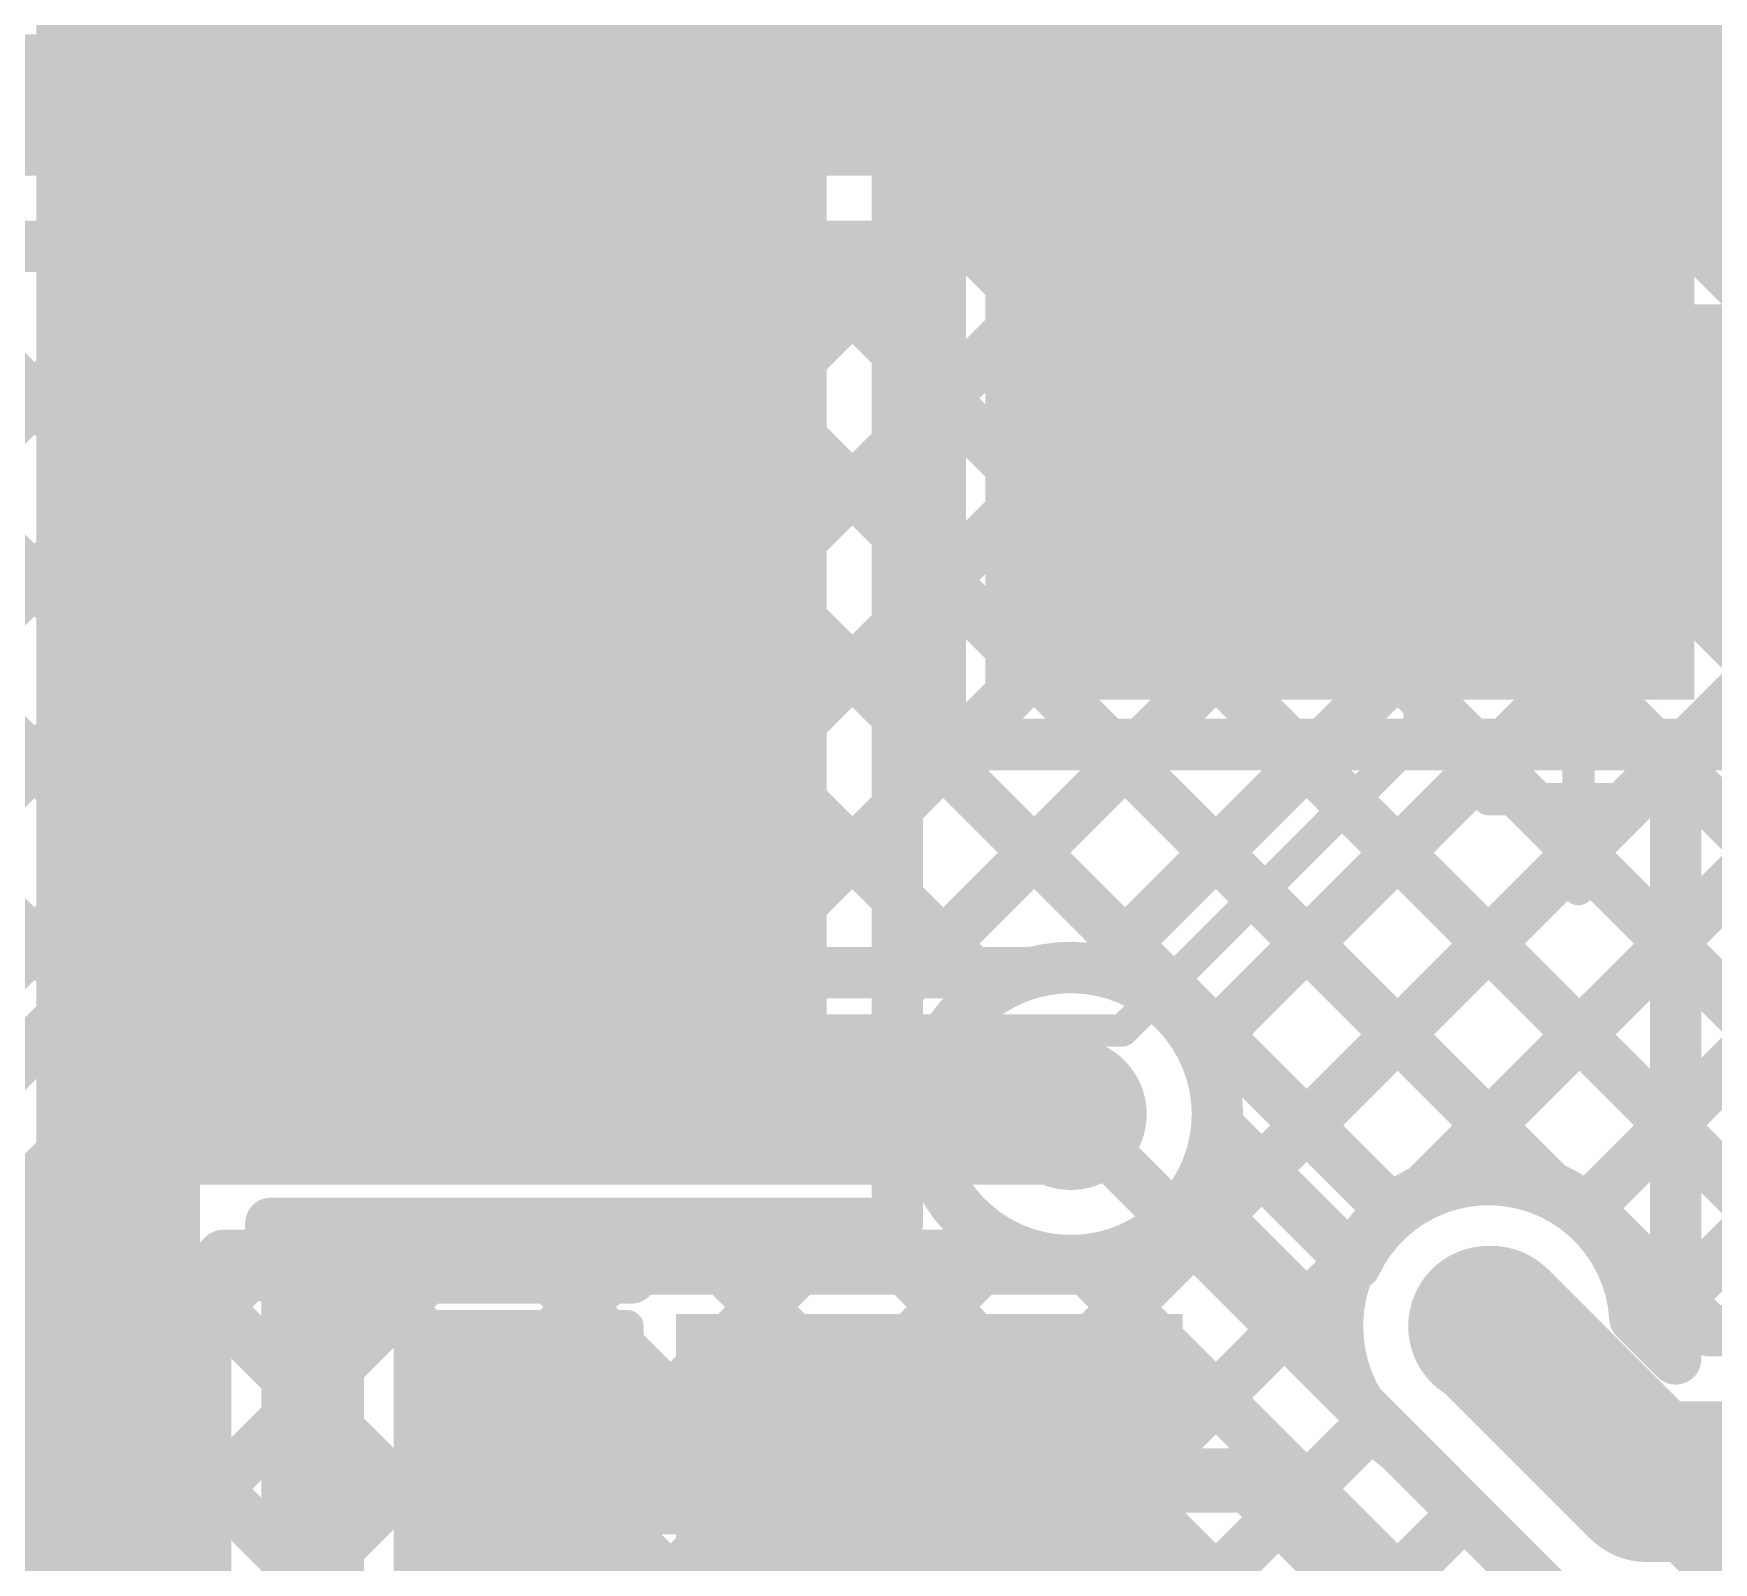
# Model space of a CAD drawing. Header units: millimetres. Extents: x 0 to 214, y 0 to 214.
# Drawn here: x 2.3806 to 2.642, y 3.0592 to 3.2971 of the extents above; entities that cross this region are included whole.
import ezdxf

# ---------------------------------------------------------------- set-up
doc = ezdxf.new("R2010")
doc.units = ezdxf.units.MM
doc.header["$MEASUREMENT"] = 0
for name, color, linetype in [('BottomLayer', 5, 'Continuous'), ('BottomSolder', 6, 'Continuous'), ('TopLayer', 1, 'Continuous'), ('TopOverlay', 2, 'Continuous'), ('TopPaste', 8, 'Continuous'), ('TopSolder', 216, 'Continuous'), ('ViaHoleLayer', 16, 'Continuous')]:
    doc.layers.add(name, color=color, linetype=linetype)

# ---------------------------------------------------------------- blocks, each defined once
blk = doc.blocks.new('X321532768KGD2SI_21')
at = {"layer": 'TopLayer'}
for points in [[(-0.0689, 0.03543), (-0.02953, 0.03543), (-0.02953, -0.03543), (-0.0689, -0.03543)], [(0.02953, 0.03543), (0.0689, 0.03543), (0.0689, -0.03543), (0.02953, -0.03543)]]:
    blk.add_hatch(color=1, dxfattribs=at).paths.add_polyline_path(points)
at = {"layer": 'TopPaste'}
for points in [[(-0.0689, 0.03543), (-0.02953, 0.03543), (-0.02953, -0.03543), (-0.0689, -0.03543)], [(0.02953, 0.03543), (0.0689, 0.03543), (0.0689, -0.03543), (0.02953, -0.03543)]]:
    blk.add_hatch(color=8, dxfattribs=at).paths.add_polyline_path(points)
at = {"layer": 'TopSolder'}
for points in [[(-0.0729, 0.03943), (-0.02553, 0.03943), (-0.02553, -0.03943), (-0.0729, -0.03943)], [(0.02553, 0.03943), (0.0729, 0.03943), (0.0729, -0.03943), (0.02553, -0.03943)]]:
    blk.add_hatch(color=216, dxfattribs=at).paths.add_polyline_path(points)
at = {"layer": 'TopOverlay', "const_width": 0.005}
for points in [[(0.023, 0.032), (-0.023, 0.032)], [(0.023, -0.032), (-0.023, -0.032)]]:
    blk.add_lwpolyline(points, dxfattribs=at)
at = {"layer": 'TopOverlay', "const_width": 0.0025}
for points in [[(-0.02425, 0.032, 1), (-0.02175, 0.032, 1)], [(0.02175, 0.032, 1), (0.02425, 0.032, 1)], [(-0.02425, -0.032, 1), (-0.02175, -0.032, 1)], [(0.02175, -0.032, 1), (0.02425, -0.032, 1)]]:
    blk.add_lwpolyline(points, format="xyb", close=True, dxfattribs=at)
blk = doc.blocks.new('C__0603_266')
at = {"layer": 'TopLayer'}
for points in [[(-0.015, 0.0175), (-0.015, -0.0175), (-0.045, -0.0175), (-0.045, 0.0175)], [(0.045, 0.0175), (0.045, -0.0175), (0.015, -0.0175), (0.015, 0.0175)]]:
    blk.add_hatch(color=1, dxfattribs=at).paths.add_polyline_path(points)
at = {"layer": 'TopPaste'}
for points in [[(-0.015, 0.0175), (-0.015, -0.0175), (-0.045, -0.0175), (-0.045, 0.0175)], [(0.045, 0.0175), (0.045, -0.0175), (0.015, -0.0175), (0.015, 0.0175)]]:
    blk.add_hatch(color=8, dxfattribs=at).paths.add_polyline_path(points)
at = {"layer": 'TopSolder'}
for points in [[(-0.01264, 0.01986), (-0.01264, -0.01986), (-0.04736, -0.01986), (-0.04736, 0.01986)], [(0.04736, 0.01986), (0.04736, -0.01986), (0.01264, -0.01986), (0.01264, 0.01986)]]:
    blk.add_hatch(color=216, dxfattribs=at).paths.add_polyline_path(points)
at = {"layer": 'TopOverlay', "const_width": 0.005}
for points in [[(-0.049, -0.021), (-0.049, 0.021)], [(-0.049, 0.021), (-0.018, 0.021)], [(0.018, 0.021), (0.049, 0.021)], [(0.049, -0.021), (0.049, 0.021)], [(-0.049, -0.021), (-0.018, -0.021)], [(0.018, -0.021), (0.049, -0.021)]]:
    blk.add_lwpolyline(points, dxfattribs=at)
at = {"layer": 'TopOverlay', "const_width": 0.0025}
for points in [[(-0.05025, 0.021, 1), (-0.04775, 0.021, 1)], [(-0.05025, 0.021, 1), (-0.04775, 0.021, 1)], [(-0.01925, 0.021, 1), (-0.01675, 0.021, 1)], [(0.01675, 0.021, 1), (0.01925, 0.021, 1)], [(0.04775, 0.021, 1), (0.05025, 0.021, 1)], [(0.04775, 0.021, 1), (0.05025, 0.021, 1)], [(-0.05025, -0.021, 1), (-0.04775, -0.021, 1)], [(-0.05025, -0.021, 1), (-0.04775, -0.021, 1)], [(-0.01925, -0.021, 1), (-0.01675, -0.021, 1)], [(0.01675, -0.021, 1), (0.01925, -0.021, 1)], [(0.04775, -0.021, 1), (0.05025, -0.021, 1)], [(0.04775, -0.021, 1), (0.05025, -0.021, 1)]]:
    blk.add_lwpolyline(points, format="xyb", close=True, dxfattribs=at)
blk = doc.blocks.new('RVT1E100M0405__287')
at = {"layer": 'TopLayer'}
for points in [[(-0.12205, 0.0315), (-0.01969, 0.0315), (-0.01969, -0.0315), (-0.12205, -0.0315)], [(0.01969, 0.0315), (0.12205, 0.0315), (0.12205, -0.0315), (0.01969, -0.0315)]]:
    blk.add_hatch(color=1, dxfattribs=at).paths.add_polyline_path(points)
at = {"layer": 'TopPaste'}
for points in [[(-0.12205, 0.0315), (-0.01969, 0.0315), (-0.01969, -0.0315), (-0.12205, -0.0315)], [(0.01969, 0.0315), (0.12205, 0.0315), (0.12205, -0.0315), (0.01969, -0.0315)]]:
    blk.add_hatch(color=8, dxfattribs=at).paths.add_polyline_path(points)
at = {"layer": 'TopSolder'}
for points in [[(-0.12605, 0.0355), (-0.01569, 0.0355), (-0.01569, -0.0355), (-0.12605, -0.0355)], [(0.01569, 0.0355), (0.12605, 0.0355), (0.12605, -0.0355), (0.01569, -0.0355)]]:
    blk.add_hatch(color=216, dxfattribs=at).paths.add_polyline_path(points)
at = {"layer": 'TopOverlay', "const_width": 0.005}
for points in [[(-0.037, 0.087), (-0.08325, 0.04075)], [(0.085, 0.087), (-0.037, 0.087)], [(0.085, 0.087), (0.085, 0.039)], [(-0.108, 0.065), (-0.108, 0.037)], [(-0.094, 0.051), (-0.122, 0.051)], [(-0.08325, 0.04075), (-0.08325, 0.035)], [(-0.08325, -0.035), (-0.08325, -0.04075)], [(0.085, -0.039), (0.085, -0.087)], [(-0.037, -0.087), (-0.08325, -0.04075)], [(0.085, -0.087), (-0.037, -0.087)]]:
    blk.add_lwpolyline(points, dxfattribs=at)
at = {"layer": 'TopOverlay', "const_width": 0.0025}
for points in [[(-0.03825, 0.087, 1), (-0.03575, 0.087, 1)], [(-0.03825, 0.087, 1), (-0.03575, 0.087, 1)], [(0.08375, 0.087, 1), (0.08625, 0.087, 1)], [(0.08375, 0.087, 1), (0.08625, 0.087, 1)], [(-0.10925, 0.065, 1), (-0.10675, 0.065, 1)], [(-0.12325, 0.051, 1), (-0.12075, 0.051, 1)], [(-0.09525, 0.051, 1), (-0.09275, 0.051, 1)], [(-0.0845, 0.04075, 1), (-0.082, 0.04075, 1)], [(-0.0845, 0.04075, 1), (-0.082, 0.04075, 1)], [(-0.10925, 0.037, 1), (-0.10675, 0.037, 1)], [(0.08375, 0.039, 1), (0.08625, 0.039, 1)], [(-0.0845, 0.035, 1), (-0.082, 0.035, 1)], [(-0.0845, -0.035, 1), (-0.082, -0.035, 1)], [(0.08375, -0.039, 1), (0.08625, -0.039, 1)], [(-0.0845, -0.04075, 1), (-0.082, -0.04075, 1)], [(-0.0845, -0.04075, 1), (-0.082, -0.04075, 1)], [(-0.03825, -0.087, 1), (-0.03575, -0.087, 1)], [(-0.03825, -0.087, 1), (-0.03575, -0.087, 1)], [(0.08375, -0.087, 1), (0.08625, -0.087, 1)], [(0.08375, -0.087, 1), (0.08625, -0.087, 1)]]:
    blk.add_lwpolyline(points, format="xyb", close=True, dxfattribs=at)

msp = doc.modelspace()

# ---------------------------------------------------------------- hatches: boundary and pattern name
at = {"layer": 'BottomLayer'}
h = msp.add_hatch(color=5, dxfattribs=at)
edge = h.paths.add_edge_path()
edge.add_arc((2.542, 3.129), 0.01181, 0, 360)
h = msp.add_hatch(color=5, dxfattribs=at)
edge = h.paths.add_edge_path()
edge.add_arc((2.607, 3.096), 0.01181, 0, 360)
at = {"layer": 'BottomSolder'}
h = msp.add_hatch(color=6, dxfattribs=at)
edge = h.paths.add_edge_path()
edge.add_arc((2.607, 3.096), 0.00991, 0, 360)
at = {"layer": 'TopLayer'}
for points in [[(2.381, 3.123), (2.504, 3.123), (2.504, 3.317), (2.381, 3.317)], [(2.58387, 3.204), (2.746, 3.204), (2.746, 3.255), (2.58387, 3.255)]]:
    msp.add_hatch(color=1, dxfattribs=at).paths.add_polyline_path(points)
h = msp.add_hatch(color=1, dxfattribs=at)
edge = h.paths.add_edge_path()
edge.add_arc((2.542, 3.129), 0.01181, 0, 360)
h = msp.add_hatch(color=1, dxfattribs=at)
edge = h.paths.add_edge_path()
edge.add_arc((2.607, 3.096), 0.01181, 0, 360)
at = {"layer": 'TopSolder'}
h = msp.add_hatch(color=216, dxfattribs=at)
edge = h.paths.add_edge_path()
edge.add_arc((2.607, 3.096), 0.00991, 0, 360)
at = {"layer": 'ViaHoleLayer'}
h = msp.add_hatch(color=16, dxfattribs=at)
edge = h.paths.add_edge_path()
edge.add_arc((2.542, 3.129), 0.00591, 0, 360)
h = msp.add_hatch(color=16, dxfattribs=at)
edge = h.paths.add_edge_path()
edge.add_arc((2.607, 3.096), 0.00591, 0, 360)

# ---------------------------------------------------------------- linework, layer by layer
at = {"layer": 'BottomLayer'}
for points, const_width in [([(1.754, 3.286), (2.773, 3.286)], 0.022), ([(1.754, 3.264), (2.76389, 3.264)], 0.008), ([(2.20533, 3.065), (2.40433, 3.264)], 0.008), ([(2.23361, 3.065), (2.43261, 3.264)], 0.008), ([(2.2619, 3.065), (2.4609, 3.264)], 0.008), ([(2.27225, 3.264), (2.38888, 3.14736)], 0.008), ([(2.29018, 3.065), (2.48918, 3.264)], 0.008), ([(2.30053, 3.264), (2.41353, 3.151)], 0.008), ([(2.32882, 3.264), (2.44182, 3.151)], 0.008), ([(2.3571, 3.264), (2.4701, 3.151)], 0.008), ([(2.36346, 2.912), (2.71546, 3.264)], 0.008), ([(2.38538, 3.264), (2.49838, 3.151)], 0.008), ([(2.40447, 3.151), (2.51747, 3.264)], 0.008), ([(2.41367, 3.264), (2.52667, 3.151)], 0.008), ([(2.43275, 3.151), (2.54575, 3.264)], 0.008), ([(2.44195, 3.264), (2.59193, 3.11403)], 0.008), ([(2.46103, 3.151), (2.57403, 3.264)], 0.008), ([(2.47024, 3.264), (2.61659, 3.11764)], 0.008), ([(2.48932, 3.151), (2.60232, 3.264)], 0.008), ([(2.49852, 3.264), (2.66723, 3.0953)], 0.008), ([(2.5176, 3.151), (2.6306, 3.264)], 0.008), ([(2.52681, 3.264), (2.69546, 3.09535)], 0.008), ([(2.54629, 3.1514), (2.65889, 3.264)], 0.008), ([(2.55509, 3.264), (2.69796, 3.12113)], 0.008), ([(2.56239, 3.13922), (2.68717, 3.264)], 0.008), ([(2.58337, 3.264), (2.69796, 3.14942)], 0.008), ([(2.61166, 3.264), (2.69796, 3.1777)], 0.008), ([(2.63994, 3.264), (2.69796, 3.20598)], 0.008), ([(2.59701, 3.11727), (2.69796, 3.21822)], 0.008), ([(2.62226, 3.11424), (2.69796, 3.18993)], 0.008), ([(2.63649, 3.10018), (2.69796, 3.16165)], 0.008), ([(2.401, 3.151), (2.53597, 3.151)], 0.008), ([(2.30589, 3.065), (2.3854, 3.14452)], 0.008), ([(2.315, 3.043), (2.401, 3.129)], 0.022), ([(2.401, 3.129), (2.542, 3.129)], 0.022), ([(2.56112, 3.11655), (2.58358, 3.09409)], 0.008), ([(2.62408, 3.1126), (2.64138, 3.0953)], 0.008), ([(2.22741, 2.91738), (2.41703, 3.107)], 0.008), ([(2.25032, 2.912), (2.44532, 3.107)], 0.008), ([(2.2786, 2.912), (2.4736, 3.107)], 0.008), ([(2.30689, 2.912), (2.50189, 3.107)], 0.008), ([(2.3306, 3.02748), (2.41011, 3.107)], 0.008), ([(2.33517, 2.912), (2.53017, 3.107)], 0.008), ([(2.41011, 3.107), (2.53597, 3.107)], 0.008), ([(2.42925, 3.107), (2.57344, 2.96281)], 0.008), ([(2.45753, 3.107), (2.60172, 2.96281)], 0.008), ([(2.48582, 3.107), (2.63, 2.96281)], 0.008), ([(2.5141, 3.107), (2.65829, 2.96281)], 0.008), ([(2.39174, 2.912), (2.58573, 3.10599)], 0.008), ([(2.54317, 3.10622), (2.68657, 2.96281)], 0.008), ([(2.607, 3.096), (2.60744, 3.096)], 0.025), ([(2.60744, 3.096), (2.63164, 3.0718)], 0.025), ([(2.40554, 3.10243), (2.54945, 2.95851)], 0.008), ([(2.64138, 3.0953), (2.69546, 3.0953)], 0.008), ([(2.3914, 3.08828), (2.53526, 2.94442)], 0.008), ([(2.42002, 2.912), (2.58896, 3.08094)], 0.008), ([(2.63164, 3.0718), (2.72146, 3.0718)], 0.025), ([(2.5933, 3.07691), (2.61501, 3.0552)], 0.008), ([(2.37725, 3.07414), (2.52112, 2.93028)], 0.008), ([(2.45393, 2.91762), (2.60326, 3.06695)], 0.008)]:
    msp.add_lwpolyline(points, dxfattribs=dict(at, const_width=const_width))
for points, const_width in [([(2.38338, 3.264, 1), (2.38738, 3.264, 1)], 0.004), ([(2.40233, 3.264, 1), (2.40633, 3.264, 1)], 0.004), ([(2.41167, 3.264, 1), (2.41567, 3.264, 1)], 0.004), ([(2.43061, 3.264, 1), (2.43461, 3.264, 1)], 0.004), ([(2.43995, 3.264, 1), (2.44395, 3.264, 1)], 0.004), ([(2.4589, 3.264, 1), (2.4629, 3.264, 1)], 0.004), ([(2.46824, 3.264, 1), (2.47224, 3.264, 1)], 0.004), ([(2.48718, 3.264, 1), (2.49118, 3.264, 1)], 0.004), ([(2.49652, 3.264, 1), (2.50052, 3.264, 1)], 0.004), ([(2.51547, 3.264, 1), (2.51947, 3.264, 1)], 0.004), ([(2.52481, 3.264, 1), (2.52881, 3.264, 1)], 0.004), ([(2.54375, 3.264, 1), (2.54775, 3.264, 1)], 0.004), ([(2.55309, 3.264, 1), (2.55709, 3.264, 1)], 0.004), ([(2.57203, 3.264, 1), (2.57603, 3.264, 1)], 0.004), ([(2.58137, 3.264, 1), (2.58537, 3.264, 1)], 0.004), ([(2.60032, 3.264, 1), (2.60432, 3.264, 1)], 0.004), ([(2.60966, 3.264, 1), (2.61366, 3.264, 1)], 0.004), ([(2.6286, 3.264, 1), (2.6326, 3.264, 1)], 0.004), ([(2.63794, 3.264, 1), (2.64194, 3.264, 1)], 0.004), ([(2.399, 3.151, 1), (2.403, 3.151, 1)], 0.004), ([(2.399, 3.151, 1), (2.403, 3.151, 1)], 0.004), ([(2.399, 3.151, 1), (2.403, 3.151, 1)], 0.004), ([(2.40247, 3.151, 1), (2.40647, 3.151, 1)], 0.004), ([(2.41153, 3.151, 1), (2.41553, 3.151, 1)], 0.004), ([(2.43075, 3.151, 1), (2.43475, 3.151, 1)], 0.004), ([(2.43982, 3.151, 1), (2.44382, 3.151, 1)], 0.004), ([(2.45903, 3.151, 1), (2.46303, 3.151, 1)], 0.004), ([(2.4681, 3.151, 1), (2.4721, 3.151, 1)], 0.004), ([(2.48732, 3.151, 1), (2.49132, 3.151, 1)], 0.004), ([(2.49638, 3.151, 1), (2.50038, 3.151, 1)], 0.004), ([(2.5156, 3.151, 1), (2.5196, 3.151, 1)], 0.004), ([(2.52467, 3.151, 1), (2.52867, 3.151, 1)], 0.004), ([(2.53397, 3.151, 1), (2.53797, 3.151, 1)], 0.004), ([(2.53397, 3.151, 1), (2.53797, 3.151, 1)], 0.004), ([(2.54429, 3.1514, 1), (2.54829, 3.1514, 1)], 0.004), ([(2.38688, 3.14736, 1), (2.39088, 3.14736, 1)], 0.004), ([(2.3834, 3.14452, 1), (2.3874, 3.14452, 1)], 0.004), ([(2.3834, 3.14452, 1), (2.3874, 3.14452, 1)], 0.004), ([(2.38344, 3.14456, 1), (2.38744, 3.14456, 1)], 0.004), ([(2.56039, 3.13922, 1), (2.56439, 3.13922, 1)], 0.004), ([(2.3955, 3.129, 1), (2.4065, 3.129, 1)], 0.011), ([(2.3955, 3.129, 1), (2.4065, 3.129, 1)], 0.011), ([(2.5365, 3.129, 1), (2.5475, 3.129, 1)], 0.011), ([(2.56281, 3.129, 1), (2.56681, 3.129, 1)], 0.004), ([(2.56281, 3.129, 1), (2.56681, 3.129, 1)], 0.004), ([(2.605, 3.1195, 1), (2.609, 3.1195, 1)], 0.004), ([(2.60544, 3.1195, 1), (2.60944, 3.1195, 1)], 0.004), ([(2.60544, 3.1195, 1), (2.60944, 3.1195, 1)], 0.004), ([(2.61459, 3.11764, 1), (2.61859, 3.11764, 1)], 0.004), ([(2.55912, 3.11655, 1), (2.56312, 3.11655, 1)], 0.004), ([(2.59501, 3.11727, 1), (2.59901, 3.11727, 1)], 0.004), ([(2.58993, 3.11403, 1), (2.59393, 3.11403, 1)], 0.004), ([(2.62026, 3.11424, 1), (2.62426, 3.11424, 1)], 0.004), ([(2.62206, 3.11262, 1), (2.62606, 3.11262, 1)], 0.004), ([(2.62208, 3.1126, 1), (2.62608, 3.1126, 1)], 0.004), ([(2.62208, 3.1126, 1), (2.62608, 3.1126, 1)], 0.004), ([(2.40811, 3.107, 1), (2.41211, 3.107, 1)], 0.004), ([(2.40811, 3.107, 1), (2.41211, 3.107, 1)], 0.004), ([(2.41503, 3.107, 1), (2.41903, 3.107, 1)], 0.004), ([(2.42725, 3.107, 1), (2.43125, 3.107, 1)], 0.004), ([(2.44332, 3.107, 1), (2.44732, 3.107, 1)], 0.004), ([(2.45553, 3.107, 1), (2.45953, 3.107, 1)], 0.004), ([(2.4716, 3.107, 1), (2.4756, 3.107, 1)], 0.004), ([(2.48382, 3.107, 1), (2.48782, 3.107, 1)], 0.004), ([(2.49989, 3.107, 1), (2.50389, 3.107, 1)], 0.004), ([(2.5121, 3.107, 1), (2.5161, 3.107, 1)], 0.004), ([(2.52817, 3.107, 1), (2.53217, 3.107, 1)], 0.004), ([(2.53397, 3.107, 1), (2.53797, 3.107, 1)], 0.004), ([(2.53397, 3.107, 1), (2.53797, 3.107, 1)], 0.004), ([(2.54117, 3.10622, 1), (2.54517, 3.10622, 1)], 0.004), ([(2.58373, 3.10599, 1), (2.58773, 3.10599, 1)], 0.004), ([(2.60075, 3.096, 1), (2.61325, 3.096, 1)], 0.0125), ([(2.60119, 3.096, 1), (2.61369, 3.096, 1)], 0.0125), ([(2.60119, 3.096, 1), (2.61369, 3.096, 1)], 0.0125), ([(2.40354, 3.10243, 1), (2.40754, 3.10243, 1)], 0.004), ([(2.63449, 3.10018, 1), (2.63849, 3.10018, 1)], 0.004), ([(2.58158, 3.09409, 1), (2.58558, 3.09409, 1)], 0.004), ([(2.63938, 3.0953, 1), (2.64338, 3.0953, 1)], 0.004), ([(2.63938, 3.0953, 1), (2.64338, 3.0953, 1)], 0.004), ([(2.3894, 3.08828, 1), (2.3934, 3.08828, 1)], 0.004), ([(2.58696, 3.08094, 1), (2.59096, 3.08094, 1)], 0.004), ([(2.62539, 3.0718, 1), (2.63789, 3.0718, 1)], 0.0125), ([(2.62539, 3.0718, 1), (2.63789, 3.0718, 1)], 0.0125), ([(2.5913, 3.07691, 1), (2.5953, 3.07691, 1)], 0.004), ([(2.5913, 3.07691, 1), (2.5953, 3.07691, 1)], 0.004), ([(2.37525, 3.07414, 1), (2.37925, 3.07414, 1)], 0.004), ([(2.60126, 3.06695, 1), (2.60526, 3.06695, 1)], 0.004)]:
    msp.add_lwpolyline(points, format="xyb", close=True, dxfattribs=dict(at, const_width=const_width))
at = {"layer": 'BottomLayer', "const_width": 0.008}
for points in [[(2.53597, 3.151, -0.494904), (2.56481, 3.129)], [(2.3854, 3.14452, -0.199566), (2.401, 3.151)], [(2.38544, 3.14456, -0.198912), (2.401, 3.151)], [(2.56481, 3.129, -0.494904), (2.53597, 3.107)], [(2.5933, 3.07691, -0.728835), (2.607, 3.1195)], [(2.60744, 3.1195, -0.199188), (2.62408, 3.1126)], [(2.60744, 3.1195, -0.198912), (2.62406, 3.11262)]]:
    msp.add_lwpolyline(points, format="xyb", dxfattribs=at)
at = {"layer": 'TopLayer'}
for points, const_width in [([(2.44935, 3.28335), (2.47, 3.304)], 0.025), ([(2.47, 3.304), (2.713, 3.304)], 0.025), ([(2.44935, 3.23622), (2.44935, 3.28335)], 0.025), ([(2.515, 3.2805), (2.713, 3.2805)], 0.008), ([(2.515, 3.112), (2.515, 3.2805)], 0.008), ([(2.52496, 3.2715), (2.53397, 3.2805)], 0.008), ([(2.53859, 3.2805), (2.54759, 3.2715)], 0.008), ([(2.55325, 3.2715), (2.56225, 3.2805)], 0.008), ([(2.56687, 3.2805), (2.57588, 3.2715)], 0.008), ([(2.58153, 3.2715), (2.59053, 3.2805)], 0.008), ([(2.59516, 3.2805), (2.60416, 3.2715)], 0.008), ([(2.60981, 3.2715), (2.61882, 3.2805)], 0.008), ([(2.62344, 3.2805), (2.63245, 3.2715)], 0.008), ([(2.6381, 3.2715), (2.6471, 3.2805)], 0.008), ([(2.515, 3.27581), (2.52169, 3.26912)], 0.008), ([(2.52169, 3.2715), (2.64605, 3.2715)], 0.008), ([(2.52169, 3.1865), (2.52169, 3.2715)], 0.008), ([(2.52169, 3.26822), (2.52496, 3.2715)], 0.008), ([(2.515, 3.26153), (2.52169, 3.26822)], 0.008), ([(2.515, 3.24752), (2.52169, 3.24084)], 0.008), ([(2.44213, 3.229), (2.44935, 3.23622)], 0.025), ([(2.515, 3.23325), (2.52169, 3.23994)], 0.008), ([(2.41265, 3.21), (2.42616, 3.22351)], 0.025), ([(2.42616, 3.22351), (2.43665, 3.22351)], 0.025), ([(2.41265, 3.17465), (2.41265, 3.21)], 0.025), ([(2.515, 3.21924), (2.52169, 3.21255)], 0.008), ([(2.515, 3.20497), (2.52169, 3.21165)], 0.008), ([(2.515, 3.19095), (2.59241, 3.11354)], 0.008), ([(2.515, 3.17668), (2.52482, 3.1865)], 0.008), ([(2.515, 3.1484), (2.55311, 3.1865)], 0.008), ([(2.52169, 3.1865), (2.64605, 3.1865)], 0.008), ([(2.54629, 3.1514), (2.58139, 3.1865)], 0.008), ([(2.54773, 3.1865), (2.61859, 3.11565)], 0.008), ([(2.56239, 3.13922), (2.60968, 3.1865)], 0.008), ([(2.5717, 3.12025), (2.63796, 3.1865)], 0.008), ([(2.57602, 3.1865), (2.63613, 3.12639)], 0.008), ([(2.6043, 3.1865), (2.63613, 3.15468)], 0.008), ([(2.63259, 3.1865), (2.64181, 3.17728)], 0.008), ([(2.394, 3.156), (2.41265, 3.17465)], 0.025), ([(2.63613, 3.17728), (2.70537, 3.17728)], 0.008), ([(2.63613, 3.1576), (2.63613, 3.17728)], 0.008), ([(2.394, 3.075), (2.394, 3.156)], 0.025), ([(2.515, 3.16267), (2.52955, 3.14812)], 0.008), ([(2.63613, 3.14347), (2.63613, 3.1576)], 0.008), ([(2.63613, 3.14347), (2.63613, 3.1576)], 0.008), ([(2.59535, 3.11561), (2.63613, 3.15639)], 0.008), ([(2.63613, 3.13791), (2.63613, 3.14347)], 0.008), ([(2.63613, 3.12379), (2.63613, 3.13791)], 0.008), ([(2.63613, 3.12379), (2.63613, 3.13791)], 0.008), ([(2.515, 3.13438), (2.51922, 3.13017)], 0.008), ([(2.542, 3.12874), (2.542, 3.129)], 0.008), ([(2.542, 3.12874), (2.62847, 3.04227)], 0.008), ([(2.62157, 3.11355), (2.63613, 3.1281)], 0.008), ([(2.56474, 3.12721), (2.58632, 3.10563)], 0.008), ([(2.515, 3.12011), (2.5196, 3.12471)], 0.008), ([(2.63613, 3.11823), (2.63613, 3.12379)], 0.008), ([(2.63613, 3.1041), (2.63613, 3.11823)], 0.008), ([(2.63613, 3.1041), (2.63613, 3.11823)], 0.008), ([(2.4175, 3.10747), (2.42203, 3.112)], 0.008), ([(2.4175, 3.112), (2.515, 3.112)], 0.008), ([(2.4175, 3.1035), (2.4175, 3.112)], 0.008), ([(2.42425, 3.112), (2.43275, 3.1035)], 0.008), ([(2.44182, 3.1035), (2.45032, 3.112)], 0.008), ([(2.45253, 3.112), (2.46103, 3.1035)], 0.008), ([(2.4701, 3.1035), (2.4786, 3.112)], 0.008), ([(2.48082, 3.112), (2.48792, 3.1049)], 0.008), ([(2.49978, 3.1049), (2.50689, 3.112)], 0.008), ([(2.5091, 3.112), (2.5162, 3.1049)], 0.008), ([(2.52807, 3.1049), (2.53178, 3.10861)], 0.008), ([(2.62665, 3.10759), (2.63613, 3.09811)], 0.008), ([(2.47357, 3.1049), (2.54463, 3.1049)], 0.008), ([(2.42, 3.0465), (2.42, 3.1035)], 0.008), ([(2.428, 3.1035), (2.47357, 3.1035)], 0.008), ([(2.428, 3.0465), (2.428, 3.1035)], 0.008), ([(2.63613, 3.09854), (2.63613, 3.1041)], 0.008), ([(2.63168, 3.09537), (2.63613, 3.09982)], 0.008), ([(2.607, 3.096), (2.64095, 3.06205)], 0.012), ([(2.62978, 3.09727), (2.63613, 3.09091)], 0.008), ([(2.63613, 3.09091), (2.63613, 3.09854)], 0.008), ([(2.63613, 3.09091), (2.63613, 3.09854)], 0.008), ([(2.42, 3.08168), (2.428, 3.08968)], 0.008), ([(2.42, 3.08796), (2.428, 3.07996)], 0.008), ([(2.394, 2.976), (2.394, 3.075)], 0.025), ([(2.454, 3.075), (2.45439, 3.07461)], 0.022), ([(2.45439, 3.07461), (2.51961, 3.07461)], 0.022), ([(2.51961, 3.07461), (2.52, 3.07421)], 0.022), ([(2.52, 3.07421), (2.52221, 3.072)], 0.012), ([(2.52221, 3.072), (2.57, 3.072)], 0.01), ([(2.57, 3.072), (2.61942, 3.02258)], 0.01), ([(2.64095, 3.06205), (2.67066, 3.06205)], 0.012), ([(2.42, 3.0534), (2.428, 3.0614)], 0.008), ([(2.42, 3.05968), (2.428, 3.05168)], 0.008)]:
    msp.add_lwpolyline(points, dxfattribs=dict(at, const_width=const_width))
for points, const_width in [([(2.46375, 3.304, 1), (2.47625, 3.304, 1)], 0.0125), ([(2.46375, 3.304, 1), (2.47625, 3.304, 1)], 0.0125), ([(2.4431, 3.28335, 1), (2.4556, 3.28335, 1)], 0.0125), ([(2.4431, 3.28335, 1), (2.4556, 3.28335, 1)], 0.0125), ([(2.513, 3.2805, 1), (2.517, 3.2805, 1)], 0.004), ([(2.513, 3.2805, 1), (2.517, 3.2805, 1)], 0.004), ([(2.53197, 3.2805, 1), (2.53597, 3.2805, 1)], 0.004), ([(2.53659, 3.2805, 1), (2.54059, 3.2805, 1)], 0.004), ([(2.56025, 3.2805, 1), (2.56425, 3.2805, 1)], 0.004), ([(2.56487, 3.2805, 1), (2.56887, 3.2805, 1)], 0.004), ([(2.58853, 3.2805, 1), (2.59253, 3.2805, 1)], 0.004), ([(2.59316, 3.2805, 1), (2.59716, 3.2805, 1)], 0.004), ([(2.61682, 3.2805, 1), (2.62082, 3.2805, 1)], 0.004), ([(2.62144, 3.2805, 1), (2.62544, 3.2805, 1)], 0.004), ([(2.513, 3.27581, 1), (2.517, 3.27581, 1)], 0.004), ([(2.51968, 3.2715, 1), (2.52368, 3.2715, 1)], 0.004), ([(2.51968, 3.2715, 1), (2.52368, 3.2715, 1)], 0.004), ([(2.51968, 3.26912, 1), (2.52368, 3.26912, 1)], 0.004), ([(2.52296, 3.2715, 1), (2.52696, 3.2715, 1)], 0.004), ([(2.52296, 3.2715, 1), (2.52696, 3.2715, 1)], 0.004), ([(2.54559, 3.2715, 1), (2.54959, 3.2715, 1)], 0.004), ([(2.55125, 3.2715, 1), (2.55525, 3.2715, 1)], 0.004), ([(2.57388, 3.2715, 1), (2.57788, 3.2715, 1)], 0.004), ([(2.57953, 3.2715, 1), (2.58353, 3.2715, 1)], 0.004), ([(2.60216, 3.2715, 1), (2.60616, 3.2715, 1)], 0.004), ([(2.60781, 3.2715, 1), (2.61181, 3.2715, 1)], 0.004), ([(2.63045, 3.2715, 1), (2.63445, 3.2715, 1)], 0.004), ([(2.6361, 3.2715, 1), (2.6401, 3.2715, 1)], 0.004), ([(2.51968, 3.26822, 1), (2.52368, 3.26822, 1)], 0.004), ([(2.51968, 3.26822, 1), (2.52368, 3.26822, 1)], 0.004), ([(2.513, 3.26153, 1), (2.517, 3.26153, 1)], 0.004), ([(2.513, 3.24752, 1), (2.517, 3.24752, 1)], 0.004), ([(2.4431, 3.23622, 1), (2.4556, 3.23622, 1)], 0.0125), ([(2.4431, 3.23622, 1), (2.4556, 3.23622, 1)], 0.0125), ([(2.51968, 3.24084, 1), (2.52368, 3.24084, 1)], 0.004), ([(2.51968, 3.23994, 1), (2.52368, 3.23994, 1)], 0.004), ([(2.43588, 3.229, 1), (2.44838, 3.229, 1)], 0.0125), ([(2.513, 3.23325, 1), (2.517, 3.23325, 1)], 0.004), ([(2.41991, 3.22351, 1), (2.43241, 3.22351, 1)], 0.0125), ([(2.41991, 3.22351, 1), (2.43241, 3.22351, 1)], 0.0125), ([(2.4304, 3.22351, 1), (2.4429, 3.22351, 1)], 0.0125), ([(2.4064, 3.21, 1), (2.4189, 3.21, 1)], 0.0125), ([(2.4064, 3.21, 1), (2.4189, 3.21, 1)], 0.0125), ([(2.513, 3.21924, 1), (2.517, 3.21924, 1)], 0.004), ([(2.51968, 3.21255, 1), (2.52368, 3.21255, 1)], 0.004), ([(2.51968, 3.21165, 1), (2.52368, 3.21165, 1)], 0.004), ([(2.513, 3.20497, 1), (2.517, 3.20497, 1)], 0.004), ([(2.513, 3.19095, 1), (2.517, 3.19095, 1)], 0.004), ([(2.51968, 3.1865, 1), (2.52368, 3.1865, 1)], 0.004), ([(2.51968, 3.1865, 1), (2.52368, 3.1865, 1)], 0.004), ([(2.52282, 3.1865, 1), (2.52682, 3.1865, 1)], 0.004), ([(2.54573, 3.1865, 1), (2.54973, 3.1865, 1)], 0.004), ([(2.55111, 3.1865, 1), (2.55511, 3.1865, 1)], 0.004), ([(2.57402, 3.1865, 1), (2.57802, 3.1865, 1)], 0.004), ([(2.57939, 3.1865, 1), (2.58339, 3.1865, 1)], 0.004), ([(2.6023, 3.1865, 1), (2.6063, 3.1865, 1)], 0.004), ([(2.60768, 3.1865, 1), (2.61168, 3.1865, 1)], 0.004), ([(2.63059, 3.1865, 1), (2.63459, 3.1865, 1)], 0.004), ([(2.63596, 3.1865, 1), (2.63996, 3.1865, 1)], 0.004), ([(2.4064, 3.17465, 1), (2.4189, 3.17465, 1)], 0.0125), ([(2.4064, 3.17465, 1), (2.4189, 3.17465, 1)], 0.0125), ([(2.513, 3.17668, 1), (2.517, 3.17668, 1)], 0.004), ([(2.63413, 3.17728, 1), (2.63813, 3.17728, 1)], 0.004), ([(2.63413, 3.17728, 1), (2.63813, 3.17728, 1)], 0.004), ([(2.63981, 3.17728, 1), (2.64381, 3.17728, 1)], 0.004), ([(2.38775, 3.156, 1), (2.40025, 3.156, 1)], 0.0125), ([(2.38775, 3.156, 1), (2.40025, 3.156, 1)], 0.0125), ([(2.513, 3.16267, 1), (2.517, 3.16267, 1)], 0.004), ([(2.63413, 3.1576, 1), (2.63813, 3.1576, 1)], 0.004), ([(2.63413, 3.1576, 1), (2.63813, 3.1576, 1)], 0.004), ([(2.63413, 3.1576, 1), (2.63813, 3.1576, 1)], 0.004), ([(2.63413, 3.15639, 1), (2.63813, 3.15639, 1)], 0.004), ([(2.63413, 3.15468, 1), (2.63813, 3.15468, 1)], 0.004), ([(2.54429, 3.1514, 1), (2.54829, 3.1514, 1)], 0.004), ([(2.513, 3.1484, 1), (2.517, 3.1484, 1)], 0.004), ([(2.52755, 3.14812, 1), (2.53155, 3.14812, 1)], 0.004), ([(2.63413, 3.14347, 1), (2.63813, 3.14347, 1)], 0.004), ([(2.63413, 3.14347, 1), (2.63813, 3.14347, 1)], 0.004), ([(2.63413, 3.14347, 1), (2.63813, 3.14347, 1)], 0.004), ([(2.56039, 3.13922, 1), (2.56439, 3.13922, 1)], 0.004), ([(2.63413, 3.13791, 1), (2.63813, 3.13791, 1)], 0.004), ([(2.63413, 3.13791, 1), (2.63813, 3.13791, 1)], 0.004), ([(2.63413, 3.13791, 1), (2.63813, 3.13791, 1)], 0.004), ([(2.513, 3.13438, 1), (2.517, 3.13438, 1)], 0.004), ([(2.51722, 3.13017, 1), (2.52122, 3.13017, 1)], 0.004), ([(2.54, 3.129, 1), (2.544, 3.129, 1)], 0.004), ([(2.54, 3.12874, 1), (2.544, 3.12874, 1)], 0.004), ([(2.54, 3.12874, 1), (2.544, 3.12874, 1)], 0.004), ([(2.56281, 3.129, 1), (2.56681, 3.129, 1)], 0.004), ([(2.63413, 3.1281, 1), (2.63813, 3.1281, 1)], 0.004), ([(2.56274, 3.12721, 1), (2.56674, 3.12721, 1)], 0.004), ([(2.63413, 3.12639, 1), (2.63813, 3.12639, 1)], 0.004), ([(2.5176, 3.12471, 1), (2.5216, 3.12471, 1)], 0.004), ([(2.63413, 3.12379, 1), (2.63813, 3.12379, 1)], 0.004), ([(2.63413, 3.12379, 1), (2.63813, 3.12379, 1)], 0.004), ([(2.63413, 3.12379, 1), (2.63813, 3.12379, 1)], 0.004), ([(2.513, 3.12011, 1), (2.517, 3.12011, 1)], 0.004), ([(2.5697, 3.12025, 1), (2.5737, 3.12025, 1)], 0.004), ([(2.63413, 3.11823, 1), (2.63813, 3.11823, 1)], 0.004), ([(2.63413, 3.11823, 1), (2.63813, 3.11823, 1)], 0.004), ([(2.63413, 3.11823, 1), (2.63813, 3.11823, 1)], 0.004), ([(2.59335, 3.11561, 1), (2.59735, 3.11561, 1)], 0.004), ([(2.61659, 3.11565, 1), (2.62059, 3.11565, 1)], 0.004), ([(2.59041, 3.11354, 1), (2.59441, 3.11354, 1)], 0.004), ([(2.61957, 3.11355, 1), (2.62357, 3.11355, 1)], 0.004), ([(2.4155, 3.112, 1), (2.4195, 3.112, 1)], 0.004), ([(2.4155, 3.112, 1), (2.4195, 3.112, 1)], 0.004), ([(2.42003, 3.112, 1), (2.42403, 3.112, 1)], 0.004), ([(2.42225, 3.112, 1), (2.42625, 3.112, 1)], 0.004), ([(2.44832, 3.112, 1), (2.45232, 3.112, 1)], 0.004), ([(2.45053, 3.112, 1), (2.45453, 3.112, 1)], 0.004), ([(2.4766, 3.112, 1), (2.4806, 3.112, 1)], 0.004), ([(2.47882, 3.112, 1), (2.48282, 3.112, 1)], 0.004), ([(2.50489, 3.112, 1), (2.50889, 3.112, 1)], 0.004), ([(2.5071, 3.112, 1), (2.5111, 3.112, 1)], 0.004), ([(2.513, 3.112, 1), (2.517, 3.112, 1)], 0.004), ([(2.513, 3.112, 1), (2.517, 3.112, 1)], 0.004), ([(2.4155, 3.10747, 1), (2.4195, 3.10747, 1)], 0.004), ([(2.52978, 3.10861, 1), (2.53378, 3.10861, 1)], 0.004), ([(2.62465, 3.10759, 1), (2.62865, 3.10759, 1)], 0.004), ([(2.47157, 3.1049, 1), (2.47557, 3.1049, 1)], 0.004), ([(2.48592, 3.1049, 1), (2.48992, 3.1049, 1)], 0.004), ([(2.49778, 3.1049, 1), (2.50178, 3.1049, 1)], 0.004), ([(2.5142, 3.1049, 1), (2.5182, 3.1049, 1)], 0.004), ([(2.52607, 3.1049, 1), (2.53007, 3.1049, 1)], 0.004), ([(2.5413, 3.10623, 1), (2.5453, 3.10623, 1)], 0.004), ([(2.54263, 3.1049, 1), (2.54663, 3.1049, 1)], 0.004), ([(2.58432, 3.10563, 1), (2.58832, 3.10563, 1)], 0.004), ([(2.58432, 3.10563, 1), (2.58832, 3.10563, 1)], 0.004), ([(2.4155, 3.1035, 1), (2.4195, 3.1035, 1)], 0.004), ([(2.418, 3.1035, 1), (2.422, 3.1035, 1)], 0.004), ([(2.426, 3.1035, 1), (2.43, 3.1035, 1)], 0.004), ([(2.426, 3.1035, 1), (2.43, 3.1035, 1)], 0.004), ([(2.43075, 3.1035, 1), (2.43475, 3.1035, 1)], 0.004), ([(2.43982, 3.1035, 1), (2.44382, 3.1035, 1)], 0.004), ([(2.45903, 3.1035, 1), (2.46303, 3.1035, 1)], 0.004), ([(2.4681, 3.1035, 1), (2.4721, 3.1035, 1)], 0.004), ([(2.47157, 3.1035, 1), (2.47557, 3.1035, 1)], 0.004), ([(2.63413, 3.1041, 1), (2.63813, 3.1041, 1)], 0.004), ([(2.63413, 3.1041, 1), (2.63813, 3.1041, 1)], 0.004), ([(2.63413, 3.1041, 1), (2.63813, 3.1041, 1)], 0.004), ([(2.63413, 3.09982, 1), (2.63813, 3.09982, 1)], 0.004), ([(2.604, 3.096, 1), (2.61, 3.096, 1)], 0.006), ([(2.62778, 3.09727, 1), (2.63178, 3.09727, 1)], 0.004), ([(2.62778, 3.09727, 1), (2.63178, 3.09727, 1)], 0.004), ([(2.63413, 3.09854, 1), (2.63813, 3.09854, 1)], 0.004), ([(2.63413, 3.09854, 1), (2.63813, 3.09854, 1)], 0.004), ([(2.63413, 3.09854, 1), (2.63813, 3.09854, 1)], 0.004), ([(2.63413, 3.09811, 1), (2.63813, 3.09811, 1)], 0.004), ([(2.62968, 3.09537, 1), (2.63368, 3.09537, 1)], 0.004), ([(2.426, 3.08968, 1), (2.43, 3.08968, 1)], 0.004), ([(2.63413, 3.09091, 1), (2.63813, 3.09091, 1)], 0.004), ([(2.63413, 3.09091, 1), (2.63813, 3.09091, 1)], 0.004), ([(2.63413, 3.09091, 1), (2.63813, 3.09091, 1)], 0.004), ([(2.418, 3.08796, 1), (2.422, 3.08796, 1)], 0.004), ([(2.38775, 3.075, 1), (2.40025, 3.075, 1)], 0.0125), ([(2.38775, 3.075, 1), (2.40025, 3.075, 1)], 0.0125), ([(2.418, 3.08168, 1), (2.422, 3.08168, 1)], 0.004), ([(2.4485, 3.075, 1), (2.4595, 3.075, 1)], 0.011), ([(2.44889, 3.07461, 1), (2.45989, 3.07461, 1)], 0.011), ([(2.44889, 3.07461, 1), (2.45989, 3.07461, 1)], 0.011), ([(2.51411, 3.07461, 1), (2.52511, 3.07461, 1)], 0.011), ([(2.51411, 3.07461, 1), (2.52511, 3.07461, 1)], 0.011), ([(2.5145, 3.07421, 1), (2.5255, 3.07421, 1)], 0.011), ([(2.426, 3.07996, 1), (2.43, 3.07996, 1)], 0.004), ([(2.517, 3.07421, 1), (2.523, 3.07421, 1)], 0.006), ([(2.51921, 3.072, 1), (2.52521, 3.072, 1)], 0.006), ([(2.51971, 3.072, 1), (2.52471, 3.072, 1)], 0.005), ([(2.5675, 3.072, 1), (2.5725, 3.072, 1)], 0.005), ([(2.5675, 3.072, 1), (2.5725, 3.072, 1)], 0.005), ([(2.63795, 3.06205, 1), (2.64395, 3.06205, 1)], 0.006), ([(2.63795, 3.06205, 1), (2.64395, 3.06205, 1)], 0.006), ([(2.426, 3.0614, 1), (2.43, 3.0614, 1)], 0.004), ([(2.418, 3.05968, 1), (2.422, 3.05968, 1)], 0.004)]:
    msp.add_lwpolyline(points, format="xyb", close=True, dxfattribs=dict(at, const_width=const_width))
at = {"layer": 'TopLayer', "const_width": 0.008}
for points in [[(2.5433, 3.10623, -2.515117), (2.56481, 3.129)], [(2.58632, 3.10563, -0.780187), (2.62978, 3.09727)]]:
    msp.add_lwpolyline(points, format="xyb", dxfattribs=at)

# ---------------------------------------------------------------- block references
for name, p, rotation in [('RVT1E100M0405__287', (2.513, 3.229), 180), ('X321532768KGD2SI_21', (2.52, 3.025), 270)]:
    msp.add_blockref(name, p, dxfattribs=dict(rotation=rotation))
msp.add_blockref('C__0603_266', (2.424, 3.075))

doc.saveas('drawing.dxf')
